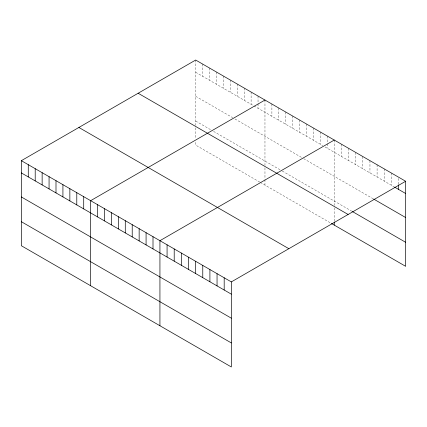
<?xml version="1.0" encoding="UTF-8"?>
<svg xmlns="http://www.w3.org/2000/svg" width="427" height="427" viewBox="0 0 427 427"><rect width="100%" height="100%" fill="white"/><g stroke="black" fill="none" stroke-linecap="round" stroke-linejoin="round"><path stroke-width="0.32" stroke-dasharray="2.13 1.6" d="M195.673 60.036L195.673 125.373M195.673 72.27L253.419 105.608M253.996 105.939L322.711 145.612M325.022 146.947L394.116 186.839M195.673 96.299L232.63 117.638M234.941 118.973L301.345 157.312M303.656 158.641L373.251 198.822M195.673 121.06L211.264 130.064M213.575 131.399L279.979 169.732M282.29 171.067L351.832 211.216M259.771 182.099L195.673 145.095L195.673 141.396M260.347 182.43L330.792 223.102M398.508 178.427L398.508 184.224M391.372 173.02L391.372 185.254M384.231 168.895L384.231 181.133M377.094 164.774L377.094 177.013M369.953 160.653L369.953 172.892M362.817 156.533L362.817 168.766M355.675 152.412L355.675 164.646M348.539 148.286L348.539 160.525M341.397 144.166L341.397 156.405M334.256 140.045L334.256 205.387M334.256 207.853L334.256 221.405M327.328 136.042L327.328 143.13M327.328 143.771L327.328 148.281M320.399 132.044L320.399 144.278M313.471 128.041L313.471 140.28M306.543 124.043L306.543 136.277M299.61 120.04L299.61 132.279M292.682 116.043L292.682 128.276M285.754 112.039L285.754 124.278M278.826 108.042L278.826 120.275M271.898 104.039L271.898 116.277M264.964 100.041L264.964 165.382M264.964 167.843L264.964 178.934M264.964 179.553L264.964 185.099M258.036 96.038L258.036 103.12M258.036 103.766L258.036 108.277M251.108 92.04L251.108 104.273M244.18 88.037L244.18 100.276M237.247 84.039L237.247 96.272M230.318 80.036L230.318 92.275M223.39 76.038L223.39 88.272M216.462 72.035L216.462 84.274M209.534 68.037L209.534 80.271M202.601 64.034L202.601 76.273M195.673 127.838L195.673 138.93"/><path stroke-width="0.64" d="M21.35 160.68L231.327 281.905L231.327 366.964L21.35 245.738L21.35 160.68L195.673 60.036L405.65 181.261L405.65 266.32L331.373 223.438M264.964 100.041L90.641 200.685L90.641 285.743M334.256 140.045L159.933 240.689L159.933 325.748M231.327 281.905L405.65 181.261M394.665 187.159L405.65 193.5M373.796 199.142L405.65 217.53M352.382 211.536L405.65 242.29M138.145 93.246L348.122 214.477M78.878 127.465L288.855 248.695M21.35 172.914L231.327 294.144M21.35 196.948L231.327 318.174M21.35 221.704L231.327 342.934M398.508 184.87L398.508 189.374M334.256 222.024L334.256 225.104M224.186 277.785L224.186 290.024M217.049 273.664L217.049 285.898M209.908 269.544L209.908 281.777M202.772 265.418L202.772 277.657M195.63 261.297L195.63 273.536M188.494 257.177L188.494 269.41M181.352 253.056L181.352 265.29M174.211 248.93L174.211 261.169M167.074 244.81L167.074 257.049M153.005 236.691L153.005 248.925M146.077 232.688L146.077 244.927M139.149 228.685L139.149 240.924M132.215 224.687L132.215 236.926M125.287 220.684L125.287 232.923M118.359 216.686L118.359 228.92M111.431 212.683L111.431 224.922M104.503 208.686L104.503 220.919M97.569 204.682L97.569 216.921M83.713 196.682L83.713 208.92M76.785 192.684L76.785 204.917M69.857 188.681L69.857 200.92M62.924 184.683L62.924 196.916M55.996 180.68L55.996 192.919M49.068 176.682L49.068 188.915M42.14 172.679L42.14 184.918M35.206 168.681L35.206 180.915M28.278 164.678L28.278 176.917"/></g></svg>
